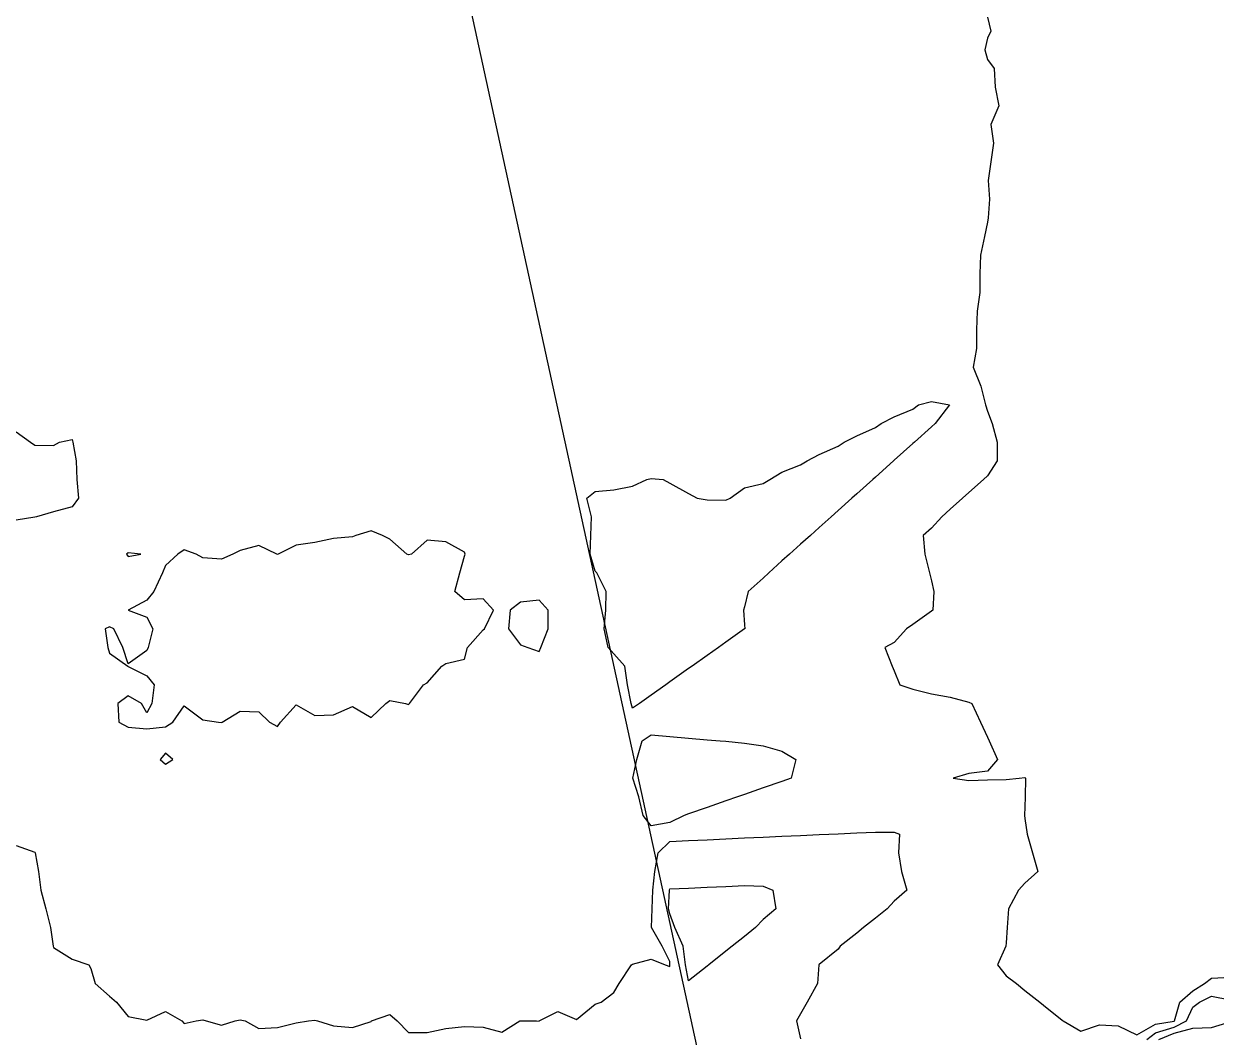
# Model space of a CAD drawing. Header units: metres. Extents: x 2681030 to 2681330, y 1246000 to 1246290.
# Drawn here: x 2681128.96 to 2681160.87, y 1246124.32 to 1246151.45 of the extents above; entities that cross this region are included whole.
import ezdxf

# ---------------------------------------------------------------- set-up
doc = ezdxf.new("R2010")
doc.units = ezdxf.units.M
doc.layers.add('BASIS_HOEHENLINIEN', color=8, linetype='Continuous')
doc.layers.add('BASIS_PARZELLE', color=7, linetype='Continuous')

msp = doc.modelspace()

# ---------------------------------------------------------------- linework, layer by layer
at = {"layer": 'BASIS_HOEHENLINIEN'}
for points in [[(2681154.75, 1246151.622, 430), (2681154.837, 1246151.25, 430), (2681154.75, 1246151.064, 430), (2681154.682, 1246150.75, 430), (2681154.75, 1246150.491, 430), (2681154.927, 1246150.25, 430), (2681154.96, 1246149.75, 430), (2681155.052, 1246149.25, 430), (2681154.838, 1246148.75, 430), (2681154.915, 1246148.25, 430), (2681154.837, 1246147.75, 430), (2681154.771, 1246147.25, 430), (2681154.808, 1246146.75, 430), (2681154.765, 1246146.25, 430), (2681154.75, 1246146.137, 430), (2681154.672, 1246145.75, 430), (2681154.568, 1246145.25, 430), (2681154.547, 1246144.75, 430), (2681154.547, 1246144.25, 430), (2681154.475, 1246143.75, 430), (2681154.454, 1246143.25, 430), (2681154.454, 1246142.75, 430), (2681154.364, 1246142.25, 430), (2681154.569, 1246141.75, 430), (2681154.702, 1246141.25, 430), (2681154.75, 1246141.072, 430), (2681154.88, 1246140.75, 430), (2681155.014, 1246140.25, 430), (2681155.012, 1246139.75, 430), (2681154.75, 1246139.347, 430), (2681154.642, 1246139.25, 430), (2681154.25, 1246138.898, 430), (2681154.085, 1246138.75, 430), (2681153.75, 1246138.449, 430), (2681153.528, 1246138.25, 430), (2681153.25, 1246137.94, 430), (2681153.033, 1246137.75, 430), (2681153.073, 1246137.25, 430), (2681153.196, 1246136.75, 430), (2681153.25, 1246136.53, 430), (2681153.319, 1246136.25, 430), (2681153.291, 1246135.75, 430), (2681153.25, 1246135.721, 430), (2681152.75, 1246135.367, 430), (2681152.584, 1246135.25, 430), (2681152.25, 1246134.887, 430), (2681152.002, 1246134.75, 430), (2681152.199, 1246134.25, 430), (2681152.25, 1246134.126, 430), (2681152.405, 1246133.75, 430), (2681152.75, 1246133.633, 430), (2681153.25, 1246133.507, 430), (2681153.75, 1246133.415, 430), (2681154.25, 1246133.286, 430), (2681154.336, 1246133.25, 430), (2681154.565, 1246132.75, 430), (2681154.75, 1246132.346, 430), (2681154.794, 1246132.25, 430), (2681155.022, 1246131.75, 430), (2681154.75, 1246131.435, 430), (2681154.25, 1246131.376, 430), (2681153.832, 1246131.25, 430), (2681154.25, 1246131.189, 430), (2681154.75, 1246131.206, 430), (2681155.25, 1246131.213, 430), (2681155.601, 1246131.25, 430), (2681155.75, 1246131.269, 430), (2681155.768, 1246131.25, 430), (2681155.762, 1246130.75, 430), (2681155.75, 1246130.481, 430), (2681155.74, 1246130.25, 430), (2681155.75, 1246130.173, 430), (2681155.811, 1246129.75, 430), (2681155.953, 1246129.25, 430), (2681156.095, 1246128.75, 430), (2681155.75, 1246128.442, 430), (2681155.58, 1246128.25, 430), (2681155.311, 1246127.75, 430), (2681155.278, 1246127.25, 430), (2681155.25, 1246126.84, 430), (2681155.244, 1246126.75, 430), (2681155.019, 1246126.25, 430), (2681155.25, 1246125.959, 430), (2681155.525, 1246125.75, 430), (2681155.75, 1246125.57, 430), (2681156.152, 1246125.25, 430), (2681156.25, 1246125.172, 430), (2681156.75, 1246124.773, 430), (2681156.779, 1246124.75, 430), (2681157.25, 1246124.473, 430), (2681157.75, 1246124.644, 430), (2681158.25, 1246124.62, 430), (2681158.75, 1246124.378, 430), (2681159.25, 1246124.668, 430), (2681159.75, 1246124.748, 430), (2681159.754, 1246124.75, 430), (2681159.899, 1246125.25, 430), (2681160.25, 1246125.561, 430), (2681160.562, 1246125.75, 430), (2681160.75, 1246125.898, 430), (2681161.25, 1246125.927, 430)], [(2681145.433, 1246133.25, 430.5), (2681145.25, 1246133.121, 430.5), (2681145.216, 1246133.25, 430.5), (2681145.112, 1246133.75, 430.5), (2681145.04, 1246134.25, 430.5), (2681144.75, 1246134.579, 430.5), (2681144.594, 1246134.75, 430.5), (2681144.492, 1246135.25, 430.5), (2681144.536, 1246135.75, 430.5), (2681144.54, 1246136.25, 430.5), (2681144.291, 1246136.75, 430.5), (2681144.25, 1246136.797, 430.5), (2681144.116, 1246137.25, 430.5), (2681144.136, 1246137.75, 430.5), (2681144.149, 1246138.25, 430.5), (2681144.024, 1246138.75, 430.5), (2681144.25, 1246138.923, 430.5), (2681144.75, 1246138.972, 430.5), (2681145.25, 1246139.064, 430.5), (2681145.63, 1246139.25, 430.5), (2681145.75, 1246139.275, 430.5), (2681146.073, 1246139.25, 430.5), (2681146.25, 1246139.152, 430.5), (2681146.75, 1246138.876, 430.5), (2681146.977, 1246138.75, 430.5), (2681147.25, 1246138.701, 430.5), (2681147.75, 1246138.69, 430.5), (2681147.866, 1246138.75, 430.5), (2681148.25, 1246139.02, 430.5), (2681148.75, 1246139.144, 430.5), (2681148.929, 1246139.25, 430.5), (2681149.25, 1246139.445, 430.5), (2681149.75, 1246139.643, 430.5), (2681149.922, 1246139.75, 430.5), (2681150.25, 1246139.915, 430.5), (2681150.75, 1246140.142, 430.5), (2681150.915, 1246140.25, 430.5), (2681151.25, 1246140.418, 430.5), (2681151.75, 1246140.642, 430.5), (2681151.909, 1246140.75, 430.5), (2681152.25, 1246140.922, 430.5), (2681152.75, 1246141.134, 430.5), (2681152.902, 1246141.25, 430.5), (2681153.25, 1246141.339, 430.5), (2681153.73, 1246141.25, 430.5), (2681153.349, 1246140.75, 430.5), (2681153.25, 1246140.661, 430.5), (2681152.793, 1246140.25, 430.5), (2681152.75, 1246140.212, 430.5), (2681152.25, 1246139.762, 430.5), (2681152.236, 1246139.75, 430.5), (2681151.75, 1246139.313, 430.5), (2681151.68, 1246139.25, 430.5), (2681151.25, 1246138.864, 430.5), (2681151.123, 1246138.75, 430.5), (2681150.75, 1246138.415, 430.5), (2681150.566, 1246138.25, 430.5), (2681150.25, 1246137.966, 430.5), (2681150.01, 1246137.75, 430.5), (2681149.75, 1246137.517, 430.5), (2681149.453, 1246137.25, 430.5), (2681149.25, 1246137.068, 430.5), (2681148.896, 1246136.75, 430.5), (2681148.75, 1246136.609, 430.5), (2681148.347, 1246136.25, 430.5), (2681148.25, 1246135.834, 430.5), (2681148.218, 1246135.75, 430.5), (2681148.25, 1246135.359, 430.5), (2681148.257, 1246135.25, 430.5), (2681148.25, 1246135.245, 430.5), (2681147.75, 1246134.894, 430.5), (2681147.551, 1246134.75, 430.5), (2681147.25, 1246134.537, 430.5), (2681146.845, 1246134.25, 430.5), (2681146.75, 1246134.183, 430.5), (2681146.25, 1246133.829, 430.5), (2681146.139, 1246133.75, 430.5), (2681145.75, 1246133.475, 430.5), (2681145.433, 1246133.25, 430.5)], [(2681128.75, 1246140.523, 430.5), (2681129.131, 1246140.25, 430.5), (2681129.25, 1246140.164, 430.5), (2681129.75, 1246140.156, 430.5), (2681129.912, 1246140.25, 430.5), (2681130.25, 1246140.32, 430.5), (2681130.271, 1246140.25, 430.5), (2681130.355, 1246139.75, 430.5), (2681130.376, 1246139.25, 430.5), (2681130.419, 1246138.75, 430.5), (2681130.25, 1246138.519, 430.5), (2681129.75, 1246138.383, 430.5), (2681129.299, 1246138.25, 430.5), (2681129.25, 1246138.242, 430.5), (2681128.75, 1246138.16, 430.5)], [(2681135.75, 1246132.635, 430), (2681135.831, 1246132.75, 430), (2681136.25, 1246133.212, 430), (2681136.75, 1246132.929, 430), (2681137.25, 1246132.945, 430), (2681137.75, 1246133.167, 430), (2681138.25, 1246132.871, 430), (2681138.648, 1246133.25, 430), (2681138.75, 1246133.327, 430), (2681139.169, 1246133.25, 430), (2681139.25, 1246133.226, 430), (2681139.276, 1246133.25, 430), (2681139.658, 1246133.75, 430), (2681139.75, 1246133.805, 430), (2681140.143, 1246134.25, 430), (2681140.25, 1246134.318, 430), (2681140.75, 1246134.438, 430), (2681140.832, 1246134.75, 430), (2681141.25, 1246135.226, 430), (2681141.291, 1246135.25, 430), (2681141.532, 1246135.75, 430), (2681141.25, 1246136.049, 430), (2681140.75, 1246136.022, 430), (2681140.489, 1246136.25, 430), (2681140.629, 1246136.75, 430), (2681140.75, 1246137.192, 430), (2681140.772, 1246137.25, 430), (2681140.75, 1246137.301, 430), (2681140.25, 1246137.58, 430), (2681139.75, 1246137.62, 430), (2681139.333, 1246137.25, 430), (2681139.25, 1246137.227, 430), (2681139.209, 1246137.25, 430), (2681138.75, 1246137.65, 430), (2681138.557, 1246137.75, 430), (2681138.25, 1246137.871, 430), (2681137.845, 1246137.75, 430), (2681137.75, 1246137.715, 430), (2681137.25, 1246137.671, 430), (2681136.75, 1246137.559, 430), (2681136.25, 1246137.485, 430), (2681135.766, 1246137.25, 430), (2681135.75, 1246137.243, 430), (2681135.728, 1246137.25, 430), (2681135.25, 1246137.476, 430), (2681134.75, 1246137.342, 430), (2681134.555, 1246137.25, 430), (2681134.25, 1246137.114, 430), (2681133.75, 1246137.149, 430), (2681133.567, 1246137.25, 430), (2681133.25, 1246137.361, 430), (2681133.079, 1246137.25, 430), (2681132.75, 1246136.946, 430), (2681132.664, 1246136.75, 430), (2681132.437, 1246136.25, 430), (2681132.25, 1246136.02, 430), (2681131.753, 1246135.75, 430), (2681132.25, 1246135.557, 430), (2681132.412, 1246135.25, 430), (2681132.282, 1246134.75, 430), (2681132.25, 1246134.67, 430), (2681131.75, 1246134.312, 430), (2681131.606, 1246134.75, 430), (2681131.368, 1246135.25, 430), (2681131.25, 1246135.305, 430), (2681131.133, 1246135.25, 430), (2681131.209, 1246134.75, 430), (2681131.25, 1246134.597, 430), (2681131.738, 1246134.25, 430), (2681131.75, 1246134.244, 430), (2681132.25, 1246133.994, 430), (2681132.447, 1246133.75, 430), (2681132.383, 1246133.25, 430), (2681132.25, 1246133, 430), (2681132.11, 1246133.25, 430), (2681131.75, 1246133.459, 430), (2681131.471, 1246133.25, 430), (2681131.497, 1246132.75, 430), (2681131.75, 1246132.613, 430), (2681132.25, 1246132.574, 430), (2681132.75, 1246132.624, 430), (2681132.945, 1246132.75, 430), (2681133.25, 1246133.186, 430), (2681133.75, 1246132.809, 430), (2681134.163, 1246132.75, 430), (2681134.25, 1246132.743, 430), (2681134.265, 1246132.75, 430), (2681134.75, 1246133.045, 430), (2681135.25, 1246133.025, 430), (2681135.532, 1246132.75, 430), (2681135.75, 1246132.635, 430)], [(2681131.75, 1246137.187, 430), (2681132.088, 1246137.25, 430), (2681131.75, 1246137.286, 430), (2681131.707, 1246137.25, 430), (2681131.75, 1246137.187, 430)], [(2681142.75, 1246134.646, 430), (2681142.797, 1246134.75, 430), (2681142.993, 1246135.25, 430), (2681142.996, 1246135.75, 430), (2681142.75, 1246136.018, 430), (2681142.25, 1246135.966, 430), (2681141.978, 1246135.75, 430), (2681141.927, 1246135.25, 430), (2681142.25, 1246134.822, 430), (2681142.445, 1246134.75, 430), (2681142.75, 1246134.646, 430)], [(2681146.628, 1246130.25, 430.5), (2681146.25, 1246130.068, 430.5), (2681145.75, 1246129.979, 430.5), (2681145.533, 1246130.25, 430.5), (2681145.418, 1246130.75, 430.5), (2681145.258, 1246131.25, 430.5), (2681145.365, 1246131.75, 430.5), (2681145.507, 1246132.25, 430.5), (2681145.75, 1246132.413, 430.5), (2681146.25, 1246132.367, 430.5), (2681146.75, 1246132.323, 430.5), (2681147.25, 1246132.28, 430.5), (2681147.599, 1246132.25, 430.5), (2681147.75, 1246132.237, 430.5), (2681148.25, 1246132.191, 430.5), (2681148.75, 1246132.115, 430.5), (2681149.25, 1246131.973, 430.5), (2681149.625, 1246131.75, 430.5), (2681149.497, 1246131.25, 430.5), (2681149.25, 1246131.164, 430.5), (2681148.75, 1246130.99, 430.5), (2681148.25, 1246130.815, 430.5), (2681148.062, 1246130.75, 430.5), (2681147.75, 1246130.641, 430.5), (2681147.25, 1246130.467, 430.5), (2681146.75, 1246130.293, 430.5), (2681146.628, 1246130.25, 430.5)], [(2681132.75, 1246131.622, 430), (2681132.944, 1246131.75, 430), (2681132.75, 1246131.919, 430), (2681132.605, 1246131.75, 430), (2681132.75, 1246131.622, 430)], [(2681128.75, 1246129.445, 430.5), (2681129.25, 1246129.274, 430.5), (2681129.257, 1246129.25, 430.5), (2681129.346, 1246128.75, 430.5), (2681129.413, 1246128.25, 430.5), (2681129.548, 1246127.75, 430.5), (2681129.668, 1246127.25, 430.5), (2681129.744, 1246126.75, 430.5), (2681129.75, 1246126.714, 430.5), (2681130.25, 1246126.407, 430.5), (2681130.699, 1246126.25, 430.5), (2681130.75, 1246126.151, 430.5), (2681130.869, 1246125.75, 430.5), (2681131.25, 1246125.41, 430.5), (2681131.44, 1246125.25, 430.5), (2681131.75, 1246124.872, 430.5), (2681132.25, 1246124.77, 430.5), (2681132.75, 1246125.002, 430.5), (2681133.189, 1246124.75, 430.5), (2681133.25, 1246124.685, 430.5), (2681133.571, 1246124.75, 430.5), (2681133.75, 1246124.783, 430.5), (2681133.839, 1246124.75, 430.5), (2681134.25, 1246124.637, 430.5), (2681134.613, 1246124.75, 430.5), (2681134.75, 1246124.783, 430.5), (2681134.885, 1246124.75, 430.5), (2681135.25, 1246124.552, 430.5), (2681135.75, 1246124.577, 430.5), (2681136.25, 1246124.701, 430.5), (2681136.574, 1246124.75, 430.5), (2681136.75, 1246124.773, 430.5), (2681136.815, 1246124.75, 430.5), (2681137.25, 1246124.618, 430.5), (2681137.75, 1246124.571, 430.5), (2681138.25, 1246124.74, 430.5), (2681138.263, 1246124.75, 430.5), (2681138.75, 1246124.926, 430.5), (2681138.954, 1246124.75, 430.5), (2681139.25, 1246124.443, 430.5), (2681139.75, 1246124.444, 430.5), (2681140.25, 1246124.552, 430.5), (2681140.75, 1246124.598, 430.5), (2681141.25, 1246124.582, 430.5), (2681141.75, 1246124.45, 430.5), (2681142.233, 1246124.75, 430.5), (2681142.25, 1246124.758, 430.5), (2681142.682, 1246124.75, 430.5), (2681142.75, 1246124.748, 430.5), (2681142.754, 1246124.75, 430.5), (2681143.25, 1246125.008, 430.5), (2681143.75, 1246124.786, 430.5), (2681144.25, 1246125.198, 430.5), (2681144.406, 1246125.25, 430.5), (2681144.75, 1246125.51, 430.5), (2681144.894, 1246125.75, 430.5), (2681145.219, 1246126.25, 430.5), (2681145.25, 1246126.267, 430.5), (2681145.75, 1246126.409, 430.5), (2681146.126, 1246126.25, 430.5), (2681146.25, 1246126.212, 430.5), (2681146.252, 1246126.25, 430.5), (2681146.25, 1246126.34, 430.5), (2681146.045, 1246126.75, 430.5), (2681145.762, 1246127.25, 430.5), (2681145.775, 1246127.75, 430.5), (2681145.791, 1246128.25, 430.5), (2681145.844, 1246128.75, 430.5), (2681145.939, 1246129.25, 430.5), (2681146.25, 1246129.556, 430.5), (2681146.75, 1246129.58, 430.5), (2681147.25, 1246129.603, 430.5), (2681147.75, 1246129.626, 430.5), (2681148.25, 1246129.649, 430.5), (2681148.75, 1246129.672, 430.5), (2681149.25, 1246129.694, 430.5), (2681149.75, 1246129.716, 430.5), (2681150.25, 1246129.739, 430.5), (2681150.507, 1246129.75, 430.5), (2681150.75, 1246129.761, 430.5), (2681151.25, 1246129.783, 430.5), (2681151.75, 1246129.805, 430.5), (2681152.25, 1246129.808, 430.5), (2681152.394, 1246129.75, 430.5), (2681152.372, 1246129.25, 430.5), (2681152.45, 1246128.75, 430.5), (2681152.592, 1246128.25, 430.5), (2681152.25, 1246127.955, 430.5), (2681152.062, 1246127.75, 430.5), (2681151.75, 1246127.502, 430.5), (2681151.434, 1246127.25, 430.5), (2681151.25, 1246127.103, 430.5), (2681150.806, 1246126.75, 430.5), (2681150.75, 1246126.671, 430.5), (2681150.25, 1246126.258, 430.5), (2681150.24, 1246126.25, 430.5), (2681150.201, 1246125.75, 430.5), (2681149.926, 1246125.25, 430.5), (2681149.75, 1246124.944, 430.5), (2681149.639, 1246124.75, 430.5), (2681149.75, 1246124.268, 430.5)], [(2681147.288, 1246126.25, 431), (2681147.25, 1246126.219, 431), (2681146.75, 1246125.821, 431), (2681146.672, 1246126.25, 431), (2681146.604, 1246126.75, 431), (2681146.383, 1246127.25, 431), (2681146.25, 1246127.623, 431), (2681146.216, 1246127.75, 431), (2681146.237, 1246128.25, 431), (2681146.25, 1246128.287, 431), (2681146.75, 1246128.309, 431), (2681147.25, 1246128.332, 431), (2681147.75, 1246128.354, 431), (2681148.25, 1246128.376, 431), (2681148.75, 1246128.358, 431), (2681149.004, 1246128.25, 431), (2681149.088, 1246127.75, 431), (2681148.75, 1246127.468, 431), (2681148.544, 1246127.25, 431), (2681148.25, 1246127.016, 431), (2681147.916, 1246126.75, 431), (2681147.75, 1246126.618, 431), (2681147.288, 1246126.25, 431)], [(2681159.018, 1246124.25, 430.5), (2681159.25, 1246124.434, 430.5), (2681159.75, 1246124.584, 430.5), (2681160.076, 1246124.75, 430.5), (2681160.25, 1246125.122, 430.5), (2681160.426, 1246125.25, 430.5), (2681160.75, 1246125.415, 430.5), (2681161.25, 1246125.312, 430.5)], [(2681159.335, 1246124.25, 431), (2681159.75, 1246124.42, 431), (2681160.25, 1246124.555, 431), (2681160.75, 1246124.577, 431), (2681161.25, 1246124.728, 431)]]:
    msp.add_polyline3d(points, dxfattribs=at)
at = {"layer": 'BASIS_PARZELLE'}
msp.add_lwpolyline([(2681139.3, 1246159.3), (2681140.3, 1246159.5), (2681141.2, 1246159.6), (2681142.1, 1246159.8), (2681143, 1246159.9), (2681143.9, 1246160.1), (2681144.8, 1246160.2), (2681145.7, 1246160.4), (2681146.6, 1246160.6), (2681147.5, 1246160.8), (2681148.4, 1246161), (2681189.2, 1246169.9), (2681195.1, 1246171.2), (2681205.6, 1246122.8), (2681196.3, 1246118.4), (2681181.6, 1246111.4), (2681166.7, 1246104.4), (2681152.7, 1246097.8), (2681139.3, 1246159.3)], close=True, dxfattribs=at)

doc.saveas('drawing.dxf')
